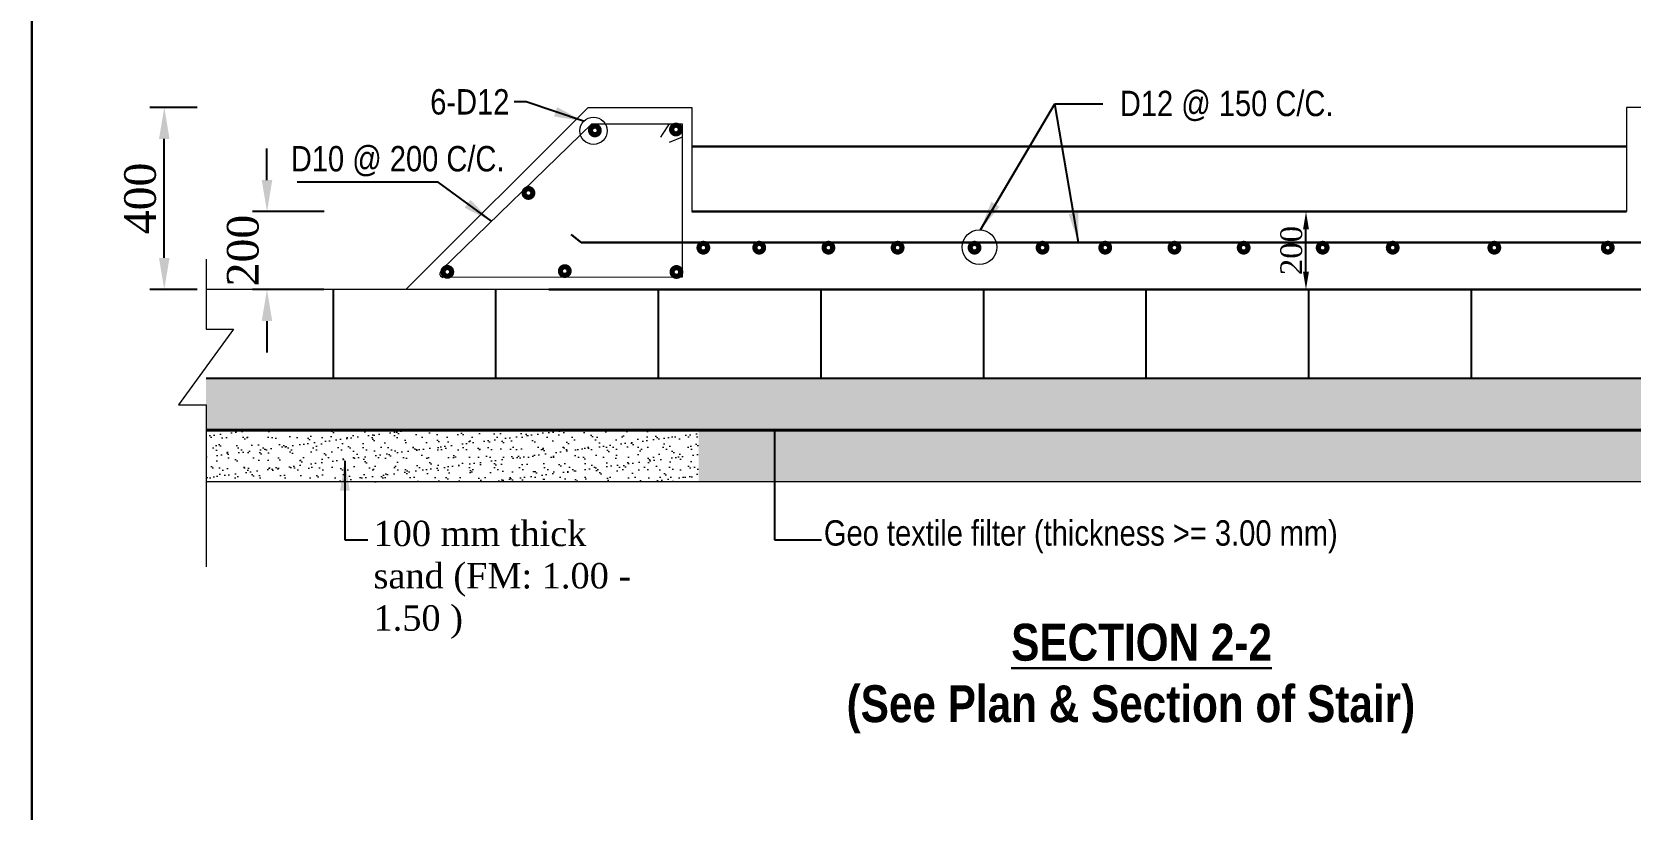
# Model space of a CAD drawing. Header units: metres. Extents: x -1354 to 3686, y -9962 to -7697.
# Drawn here: x 1283.34 to 1323.79, y -8966.53 to -8946.85 of the extents above; entities that cross this region are included whole.
import ezdxf

# ---------------------------------------------------------------- set-up
doc = ezdxf.new("R2010")
doc.units = ezdxf.units.M
doc.layers.add('Blocks', color=11, linetype='Continuous', lineweight=9)
doc.layers.add('Layer1', color=7, linetype='Continuous', lineweight=13)
doc.styles.get("Standard").update_dxf_attribs({"font": 'times.ttf'})
doc.styles.add('TIMES', font='ARIALN.TTF')
doc.dimstyles.get("Standard").update_dxf_attribs({"dimtxt": 0.5, "dimasz": 0.4075, "dimexe": 0.364, "dimexo": 0.219, "dimgap": 0.09, "dimtad": 0, "dimdec": 0, "dimlfac": 1000, "dimzin": 0, "dimdsep": 46, "dimtxsty": 'Standard', "dimcen": 0.09, "dimadec": 0, "dimazin": 0, "dimtfac": 1, "dimtdec": 0, "dimtofl": 0, "dimtmove": 0, "dimatfit": 3, "dimfxl": 1, "dimtolj": 1, "dimtzin": 0, "dimarcsym": 0})
pattern_1 = [(50, (-1603.7449, -8931.0694), (1.2752927, -0.1115736), [0.13335, -1.46685]), (355, (-1603.7449, -8931.0694), (-0.2466998, 1.3373965), [0.10668, -1.17348]), (100.451, (-1603.6386, -8931.0787), (1.0285975, 1.2258168), [0.11333, -1.24663]), (46.1842, (-1603.7449, -8930.7138), (1.8975533, -0.2942963), [0.200025, -2.200275]), (96.6356, (-1603.5868, -8930.7383), (1.6618296, 1.7319789), [0.169995, -1.869945]), (351.184, (-1603.745, -8930.7138), (1.6618322, 1.7319758), [0.16002, -1.76022]), (21, (-1603.5671, -8930.8027), (1.06130416, -0.71585863), [0.13335, -1.46685]), (326, (-1603.5671, -8930.8027), (0.4326142, 1.28931576), [0.10668, -1.17348]), (71.4514, (-1603.4787, -8930.8623), (1.49391544, 0.57346), [0.11333, -1.24663]), (37.5, (-1603.7449, -8931.06936), (0.02162022, 0.59188527), [0, -1.159256, 0, -1.19126, 0, -1.177925]), (7.5, (-1603.7449, -8931.06936), (0.46773764, 0.70126402), [0, -0.679196, 0, -1.132586, 0, -0.448945]), (327.5, (-1604.1414, -8931.06936), (0.94913417, -0.04010121), [0, -0.4445, 0, -1.38684, 0, -1.84023]), (317.5, (-1604.3192, -8931.0694), (1.03690427, 0.17798544), [0, -0.57785, 0, -0.921004, 0, -1.30683])]
pattern_2 = [(37.5, (-1603.7449, -8931.06936), (-0.01280025, 0.39153059), [0, -0.308864, 0, -0.34544, 0, -0.3302]), (7.5, (-1603.7449, -8931.06936), (0.35961863, 0.57346008), [0, -0.166624, 0, -0.278384, 0, -0.10668]), (327.5, (-1603.99484, -8931.06936), (0.632793896, 0.001149748), [0, -0.1016, 0, -0.36576, 0, -0.47752]), (317.5, (-1603.99484, -8931.06936), (0.61084516, 0.17834346), [0, -0.0508, 0, -0.239776, 0, -0.27432])]

# ---------------------------------------------------------------- blocks, each defined once
blk = doc.blocks.new('*D397')
at = {"layer": 'Defpoints', "color": 0, "lineweight": -3}
for p in [(1289.29, -8951.399), (1290.956, -8951.399), (1290.949, -8953.37)]:
    blk.add_point(p, dxfattribs=at)
at = {"layer": 'Layer1', "color": 7, "lineweight": -2}
for p, q in [((1289.29, -8950.599), (1289.29, -8949.799)), ((1289.29, -8954.17), (1289.29, -8954.97))]:
    blk.add_line(p, q, dxfattribs=at)
at = {"layer": 'Layer1', "color": 0, "lineweight": -2}
for p, q in [((1290.737, -8951.399), (1288.926, -8951.399)), ((1290.73, -8953.37), (1288.926, -8953.37))]:
    blk.add_line(p, q, dxfattribs=at)
at = {"layer": 'Layer1', "color": 7, "lineweight": -3}
for points in [[(1289.157, -8950.599), (1289.423, -8950.599), (1289.29, -8951.399)], [(1289.157, -8954.17), (1289.423, -8954.17), (1289.29, -8953.37)]]:
    blk.add_solid(points, dxfattribs=at)
at = {"layer": 'Layer1', "color": 0, "lineweight": 30, "insert": (1288.683, -8952.384), "char_height": 0.8, "attachment_point": 5, "rotation": 90}
blk.add_mtext('\\A1;200', dxfattribs=at)
blk = doc.blocks.new('*D401')
at = {"layer": 'Defpoints', "color": 0, "lineweight": -3}
for p in [(1286.69, -8948.759), (1287.74, -8948.759), (1287.742, -8953.37)]:
    blk.add_point(p, dxfattribs=at)
at = {"layer": 'Layer1', "color": 0, "lineweight": -2}
for p, q in [((1287.521, -8948.759), (1286.326, -8948.759)), ((1287.523, -8953.37), (1286.326, -8953.37))]:
    blk.add_line(p, q, dxfattribs=at)
at = {"layer": 'Layer1', "color": 7, "lineweight": -2}
blk.add_line((1286.69, -8952.57), (1286.69, -8949.559), dxfattribs=at)
at = {"layer": 'Layer1', "color": 7, "lineweight": -3}
for points in [[(1286.556, -8949.559), (1286.823, -8949.559), (1286.69, -8948.759)], [(1286.556, -8952.57), (1286.823, -8952.57), (1286.69, -8953.37)]]:
    blk.add_solid(points, dxfattribs=at)
at = {"layer": 'Layer1', "color": 0, "lineweight": 30, "insert": (1286.083, -8951.064), "char_height": 0.8, "attachment_point": 5, "rotation": 90}
blk.add_mtext('\\A1;400', dxfattribs=at)
blk = doc.blocks.new('*D156')
at = {"layer": 'Defpoints', "color": 0, "lineweight": -3}
for p in [(1315.589, -8951.399), (1316.648, -8951.399), (1316.641, -8953.37)]:
    blk.add_point(p, dxfattribs=at)
at = {"layer": 'Layer1', "color": 0, "lineweight": -2}
for p, q in [((1316.429, -8951.399), (1315.225, -8951.399)), ((1316.422, -8953.37), (1315.225, -8953.37))]:
    blk.add_line(p, q, dxfattribs=at)
at = {"layer": 'Layer1', "color": 7, "lineweight": -2}
blk.add_line((1315.589, -8952.92), (1315.589, -8951.849), dxfattribs=at)
at = {"layer": 'Layer1', "color": 7, "lineweight": -3}
for points in [[(1315.514, -8951.849), (1315.664, -8951.849), (1315.589, -8951.399)], [(1315.514, -8952.92), (1315.664, -8952.92), (1315.589, -8953.37)]]:
    blk.add_solid(points, dxfattribs=at)
at = {"layer": 'Layer1', "color": 0, "lineweight": 30, "insert": (1315.219, -8952.384), "char_height": 0.55, "attachment_point": 5, "rotation": 90}
blk.add_mtext('\\A1;200', dxfattribs=at)
blk = doc.blocks.new('*D271')
at = {"layer": 'Defpoints', "color": 0, "lineweight": -3}
for p in [(1289.29, -8951.399), (1290.956, -8951.399), (1290.949, -8953.37)]:
    blk.add_point(p, dxfattribs=at)
at = {"layer": 'Layer1', "color": 7, "lineweight": -2}
for p, q in [((1289.29, -8950.599), (1289.29, -8949.799)), ((1289.29, -8954.17), (1289.29, -8954.97))]:
    blk.add_line(p, q, dxfattribs=at)
at = {"layer": 'Layer1', "color": 0, "lineweight": -2}
for p, q in [((1290.737, -8951.399), (1288.926, -8951.399)), ((1290.73, -8953.37), (1288.926, -8953.37))]:
    blk.add_line(p, q, dxfattribs=at)
at = {"layer": 'Layer1', "color": 7, "lineweight": -3}
for points in [[(1289.157, -8950.599), (1289.423, -8950.599), (1289.29, -8951.399)], [(1289.157, -8954.17), (1289.423, -8954.17), (1289.29, -8953.37)]]:
    blk.add_solid(points, dxfattribs=at)
at = {"layer": 'Layer1', "color": 0, "lineweight": 30, "insert": (1288.683, -8952.384), "char_height": 0.8, "attachment_point": 5, "rotation": 90}
blk.add_mtext('\\A1;200', dxfattribs=at)
blk = doc.blocks.new('*D276')
at = {"layer": 'Defpoints', "color": 0, "lineweight": -3}
for p in [(1286.69, -8948.759), (1287.74, -8948.759), (1287.742, -8953.37)]:
    blk.add_point(p, dxfattribs=at)
at = {"layer": 'Layer1', "color": 0, "lineweight": -2}
for p, q in [((1287.521, -8948.759), (1286.326, -8948.759)), ((1287.523, -8953.37), (1286.326, -8953.37))]:
    blk.add_line(p, q, dxfattribs=at)
at = {"layer": 'Layer1', "color": 7, "lineweight": -2}
blk.add_line((1286.69, -8952.57), (1286.69, -8949.559), dxfattribs=at)
at = {"layer": 'Layer1', "color": 7, "lineweight": -3}
for points in [[(1286.556, -8949.559), (1286.823, -8949.559), (1286.69, -8948.759)], [(1286.556, -8952.57), (1286.823, -8952.57), (1286.69, -8953.37)]]:
    blk.add_solid(points, dxfattribs=at)
at = {"layer": 'Layer1', "color": 0, "lineweight": 30, "insert": (1286.083, -8951.064), "char_height": 0.8, "attachment_point": 5, "rotation": 90}
blk.add_mtext('\\A1;400', dxfattribs=at)
blk = doc.blocks.new('*D282')
at = {"layer": 'Defpoints', "color": 0, "lineweight": -3}
for p in [(1315.589, -8951.399), (1316.648, -8951.399), (1316.641, -8953.37)]:
    blk.add_point(p, dxfattribs=at)
at = {"layer": 'Layer1', "color": 0, "lineweight": -2}
for p, q in [((1316.429, -8951.399), (1315.225, -8951.399)), ((1316.422, -8953.37), (1315.225, -8953.37))]:
    blk.add_line(p, q, dxfattribs=at)
at = {"layer": 'Layer1', "color": 7, "lineweight": -2}
blk.add_line((1315.589, -8952.92), (1315.589, -8951.849), dxfattribs=at)
at = {"layer": 'Layer1', "color": 7, "lineweight": -3}
for points in [[(1315.514, -8951.849), (1315.664, -8951.849), (1315.589, -8951.399)], [(1315.514, -8952.92), (1315.664, -8952.92), (1315.589, -8953.37)]]:
    blk.add_solid(points, dxfattribs=at)
at = {"layer": 'Layer1', "color": 0, "lineweight": 30, "insert": (1315.219, -8952.384), "char_height": 0.55, "attachment_point": 5, "rotation": 90}
blk.add_mtext('\\A1;200', dxfattribs=at)

msp = doc.modelspace()

# ---------------------------------------------------------------- hatches: boundary and pattern name
at = {"layer": 'Blocks', "lineweight": 9, "ltscale": 0.05}
h = msp.add_hatch(dxfattribs=at)
h.set_pattern_fill('AR-CONC', color=0, scale=0.007, style=0)
h.set_pattern_definition(pattern_1)
h.paths.add_polyline_path([(1335.993745, -8955.628963), (1287.749649, -8955.628963), (1287.749649, -8956.933963), (1335.993745, -8956.933963)])
h = msp.add_hatch(dxfattribs=at)
h.set_pattern_fill('AR-CONC', color=0, scale=0.007, style=0)
h.set_pattern_definition(pattern_1)
h.paths.add_polyline_path([(1335.993745, -8955.628963), (1287.749649, -8955.628963), (1287.749649, -8956.933963), (1335.993745, -8956.933963)])
h = msp.add_hatch(dxfattribs=at)
h.set_pattern_fill('AR-SAND', color=0, scale=0.008, style=0)
h.set_pattern_definition(pattern_2)
h.paths.add_polyline_path([(1287.749649, -8956.933963), (1287.749649, -8958.238963), (1300.218221, -8958.238963), (1300.218221, -8956.933963)])
h = msp.add_hatch(dxfattribs=at)
h.set_pattern_fill('AR-SAND', color=0, scale=0.008, style=0)
h.set_pattern_definition(pattern_2)
h.paths.add_polyline_path([(1287.749649, -8956.933963), (1287.749649, -8958.238963), (1300.218221, -8958.238963), (1300.218221, -8956.933963)])
h = msp.add_hatch(dxfattribs=at)
h.set_pattern_fill('AR-SAND', color=0, scale=0.008, style=0)
h.set_pattern_definition(pattern_2)
h.paths.add_polyline_path([(1335.993745, -8956.933963), (1300.218221, -8956.933963), (1300.218221, -8958.238963), (1335.993745, -8958.238963)])
h = msp.add_hatch(dxfattribs=at)
h.set_pattern_fill('AR-SAND', color=0, scale=0.008, style=0)
h.set_pattern_definition(pattern_2)
h.paths.add_polyline_path([(1335.993745, -8956.933963), (1300.218221, -8956.933963), (1300.218221, -8958.238963), (1335.993745, -8958.238963)])

# ---------------------------------------------------------------- linework, layer by layer
at = {"color": 0, "linetype": 'Continuous', "lineweight": -3, "ltscale": 0.5}
for p, q in [((1290.963019, -8953.369505), (1290.963019, -8955.618664)), ((1290.963019, -8953.369505), (1290.963019, -8955.618664)), ((1295.078187, -8953.369505), (1295.078187, -8955.618664)), ((1295.078187, -8953.369505), (1295.078187, -8955.618664)), ((1299.193355, -8953.369505), (1299.193355, -8955.618664)), ((1299.193355, -8953.369505), (1299.193355, -8955.618664)), ((1303.308523, -8953.369505), (1303.308523, -8955.618664)), ((1303.308523, -8953.369505), (1303.308523, -8955.618664)), ((1307.423691, -8953.369505), (1307.423691, -8955.618664)), ((1307.423691, -8953.369505), (1307.423691, -8955.618664)), ((1311.538858, -8953.369505), (1311.538858, -8955.618664)), ((1311.538858, -8953.369505), (1311.538858, -8955.618664)), ((1315.654026, -8953.369505), (1315.654026, -8955.618664)), ((1315.654026, -8953.369505), (1315.654026, -8955.618664)), ((1319.769194, -8953.369505), (1319.769194, -8955.618664)), ((1319.769194, -8953.369505), (1319.769194, -8955.618664)), ((1287.749649, -8955.618664), (1336.094464, -8955.618664)), ((1287.749649, -8955.618664), (1336.094464, -8955.618664))]:
    msp.add_line(p, q, dxfattribs=at)
at = {"layer": 'Blocks', "color": 0, "lineweight": 13, "ltscale": 0.05}
for p, q in [((1297.417697, -8948.759318), (1292.80751, -8953.369505)), ((1297.417697, -8948.759318), (1292.80751, -8953.369505)), ((1297.417697, -8948.759318), (1300.045697, -8948.759318)), ((1297.417697, -8948.759318), (1300.045697, -8948.759318)), ((1300.045697, -8948.759318), (1300.045697, -8951.398505)), ((1300.045697, -8948.759318), (1300.045697, -8951.398505)), ((1323.697697, -8948.759318), (1323.697697, -8951.398505)), ((1326.325697, -8948.759318), (1323.697697, -8948.759318)), ((1323.697697, -8948.759318), (1323.697697, -8951.398505)), ((1323.697697, -8948.759318), (1323.697697, -8951.398505)), ((1326.325697, -8948.759318), (1323.697697, -8948.759318)), ((1323.697697, -8948.759318), (1323.697697, -8951.398505)), ((1297.515635, -8949.172278), (1293.705079, -8952.869035)), ((1297.515635, -8949.172278), (1293.705079, -8952.869035)), ((1297.515635, -8949.172278), (1299.802697, -8949.172278)), ((1297.515635, -8949.172278), (1299.802697, -8949.172278)), ((1299.802697, -8949.172278), (1299.802697, -8953.06123)), ((1299.802697, -8949.172278), (1299.802697, -8953.06123)), ((1299.802697, -8953.06123), (1293.741832, -8953.065633)), ((1299.802697, -8953.06123), (1293.741832, -8953.065633)), ((1296.794383, -8953.369505), (1287.749649, -8953.369505)), ((1296.794383, -8953.369505), (1287.749649, -8953.369505)), ((1296.427697, -8953.369505), (1335.993745, -8953.369505)), ((1296.427697, -8953.369505), (1335.993745, -8953.369505)), ((1335.993745, -8958.238963), (1287.749649, -8958.238963)), ((1335.993745, -8958.238963), (1287.749649, -8958.238963))]:
    msp.add_line(p, q, dxfattribs=at)
at = {"layer": 'Blocks', "color": 0, "lineweight": 40, "ltscale": 0.05}
msp.add_line((1335.993745, -8956.933963), (1287.749649, -8956.933963), dxfattribs=at)
msp.add_line((1335.993745, -8956.933963), (1287.749649, -8956.933963), dxfattribs=at)
at = {"layer": 'Blocks', "color": 0, "lineweight": 13, "ltscale": 0.05}
for points in [[(1299.471122, -8949.172278), (1299.292328, -8949.448334), (1299.251735, -8949.511008)], [(1299.471122, -8949.172278), (1299.292328, -8949.448334), (1299.251735, -8949.511008)], [(1299.802697, -8949.511008), (1299.471122, -8949.64475)], [(1299.802697, -8949.511008), (1299.471122, -8949.64475)], [(1287.749649, -8952.606074), (1287.749649, -8954.376247), (1288.442194, -8954.376247), (1287.048718, -8956.290114), (1287.749649, -8956.290114), (1287.749649, -8960.395907)], [(1287.749649, -8952.606074), (1287.749649, -8954.376247), (1288.442194, -8954.376247), (1287.048718, -8956.290114), (1287.749649, -8956.290114), (1287.749649, -8960.395907)], [(1293.705079, -8952.869035), (1293.660279, -8952.972675), (1293.679082, -8953.022815), (1293.741832, -8953.065633)], [(1293.705079, -8952.869035), (1293.660279, -8952.972675), (1293.679082, -8953.022815), (1293.741832, -8953.065633)]]:
    msp.add_lwpolyline(points, dxfattribs=at)
for centre, radius in [((1297.556168, -8949.350037), 0.346101), ((1297.556168, -8949.350037), 0.346101), ((1307.323028, -8952.29681), 0.440227), ((1307.323028, -8952.29681), 0.440227)]:
    msp.add_circle(centre, radius, dxfattribs=at)
at = {"layer": 'Layer1', "color": 7, "lineweight": 30}
for p, q in [((1323.697697, -8949.749318), (1300.045697, -8949.749318)), ((1323.697697, -8949.749318), (1300.045697, -8949.749318)), ((1323.697697, -8951.398505), (1300.045697, -8951.398505)), ((1323.697697, -8951.398505), (1300.045697, -8951.398505)), ((1297.238459, -8952.182084), (1296.99024, -8951.975821)), ((1297.238459, -8952.182084), (1296.99024, -8951.975821)), ((1297.238459, -8952.182084), (1326.637888, -8952.182084)), ((1297.238459, -8952.182084), (1326.637888, -8952.182084)), ((1327.315697, -8953.369505), (1296.427697, -8953.369505)), ((1327.315697, -8953.369505), (1296.427697, -8953.369505))]:
    msp.add_line(p, q, dxfattribs=at)
msp.add_lwpolyline([(1370.797996, -8991.143948), (1283.341058, -8991.143948), (1283.341058, -8913.782203), (1394.440138, -8913.782203), (1394.440138, -8974.667138), (1394.440138, -8988.621718), (1394.440138, -8991.143948)], close=True, dxfattribs=at)
msp.add_lwpolyline([(1370.797996, -8991.143948), (1283.341058, -8991.143948), (1283.341058, -8913.782203), (1394.440138, -8913.782203), (1394.440138, -8974.667138), (1394.440138, -8988.621718), (1394.440138, -8991.143948)], close=True, dxfattribs=at)
at = {"layer": 'Layer1', "color": 7, "lineweight": 30, "const_width": 0.218963}
for points in [[(1299.575947, -8949.319085, 1), (1299.707325, -8949.319085, 1)], [(1299.575947, -8949.319085, 1), (1299.707325, -8949.319085, 1)], [(1297.523485, -8949.342216, 1), (1297.654863, -8949.342216, 1)], [(1297.523485, -8949.342216, 1), (1297.654863, -8949.342216, 1)], [(1295.842276, -8950.926371, 1), (1295.973654, -8950.926371, 1)], [(1295.842276, -8950.926371, 1), (1295.973654, -8950.926371, 1)], [(1300.269644, -8952.311995, -1), (1300.401021, -8952.311995, -1)], [(1300.269644, -8952.311995, -1), (1300.401021, -8952.311995, -1)], [(1301.683413, -8952.311995, -1), (1301.814791, -8952.311995, -1)], [(1301.683413, -8952.311995, -1), (1301.814791, -8952.311995, -1)], [(1303.435119, -8952.311995, -1), (1303.566497, -8952.311995, -1)], [(1303.435119, -8952.311995, -1), (1303.566497, -8952.311995, -1)], [(1305.186825, -8952.311995, -1), (1305.318203, -8952.311995, -1)], [(1305.186825, -8952.311995, -1), (1305.318203, -8952.311995, -1)], [(1307.132872, -8952.311995, -1), (1307.26425, -8952.311995, -1)], [(1307.132872, -8952.311995, -1), (1307.26425, -8952.311995, -1)], [(1308.855189, -8952.311995, -1), (1308.986567, -8952.311995, -1)], [(1308.855189, -8952.311995, -1), (1308.986567, -8952.311995, -1)], [(1310.441943, -8952.311995, -1), (1310.573321, -8952.311995, -1)], [(1310.441943, -8952.311995, -1), (1310.573321, -8952.311995, -1)], [(1312.193649, -8952.311995, -1), (1312.325027, -8952.311995, -1)], [(1312.193649, -8952.311995, -1), (1312.325027, -8952.311995, -1)], [(1313.945355, -8952.311995, -1), (1314.076733, -8952.311995, -1)], [(1313.945355, -8952.311995, -1), (1314.076733, -8952.311995, -1)], [(1315.944681, -8952.311995, -1), (1316.076059, -8952.311995, -1)], [(1315.944681, -8952.311995, -1), (1316.076059, -8952.311995, -1)], [(1317.718733, -8952.311995, -1), (1317.850111, -8952.311995, -1)], [(1317.718733, -8952.311995, -1), (1317.850111, -8952.311995, -1)], [(1320.290211, -8952.311995, -1), (1320.421589, -8952.311995, -1)], [(1320.290211, -8952.311995, -1), (1320.421589, -8952.311995, -1)], [(1323.161432, -8952.311995, -1), (1323.29281, -8952.311995, -1)], [(1323.161432, -8952.311995, -1), (1323.29281, -8952.311995, -1)], [(1293.788811, -8952.923546, 1), (1293.920189, -8952.923546, 1)], [(1293.788811, -8952.923546, 1), (1293.920189, -8952.923546, 1)], [(1296.761917, -8952.904386, 1), (1296.893295, -8952.904386, 1)], [(1296.761917, -8952.904386, 1), (1296.893295, -8952.904386, 1)], [(1299.588173, -8952.926995, 1), (1299.719551, -8952.926995, 1)], [(1299.588173, -8952.926995, 1), (1299.719551, -8952.926995, 1)]]:
    msp.add_lwpolyline(points, format="xyb", close=True, dxfattribs=at)

# ---------------------------------------------------------------- texts
at = {"layer": 'Layer1', "color": 7, "lineweight": 30, "attachment_point": 1, "style": 'TIMES'}
for s, insert, char_height, width in [('6-D12', (1293.422393, -8948.297186), 0.6422922, 5.62835096), ('6-D12', (1293.422393, -8948.297186), 0.6422922, 5.62835096), ('D12 @ 150 C/C.', (1310.877043, -8948.337843), 0.6422922, 5.62835096), ('D12 @ 150 C/C.', (1310.877043, -8948.337843), 0.6422922, 5.62835096), ('D10 @ 200 C/C.', (1289.893544, -8949.737091), 0.6422922, 5.62835096), ('D10 @ 200 C/C.', (1289.893544, -8949.737091), 0.6422922, 5.62835096), ('{\\fTimes New Roman|b0|i0|c0|p18;100 mm thick sand (FM: 1.00 - 1.50 )}', (1291.98689, -8959.226474), 0.6422922, 7.3790872), ('{\\fTimes New Roman|b0|i0|c0|p18;100 mm thick sand (FM: 1.00 - 1.50 )}', (1291.98689, -8959.226474), 0.6422922, 7.3790872), ('Geo textile filter (thickness >= 3.00 mm)', (1303.386586, -8959.214561), 0.6422922, 19.45257056), ('Geo textile filter (thickness >= 3.00 mm)', (1303.386586, -8959.214561), 0.6422922, 19.45257056), ('{\\fArial Narrow|b1|i0|c0|p34;                             \\LSECTION 2-2\\P\\l               (See Plan & Section of Stair)}', (1299.498339, -8961.835135), 0.9342432, 29.41431237), ('{\\fArial Narrow|b1|i0|c0|p34;                             \\LSECTION 2-2\\P\\l               (See Plan & Section of Stair)}', (1299.498339, -8961.835135), 0.9342432, 29.41431237)]:
    msp.add_mtext(s, dxfattribs=dict(at, insert=insert, char_height=char_height, width=width))

# ---------------------------------------------------------------- dimensions: what is measured, and where the dimension line sits
at = {"layer": 'Layer1', "color": 7, "lineweight": 30}
for base, p1, p2, text, override, picture, middle in [((1286.689802, -8948.759318), (1287.742055, -8953.369505), (1287.73983, -8948.759318), '400', {"dimtxt": 0.8, "dimasz": 0.8, "dimgap": 0.2, "dimtad": 1, "dimdec": 2, "dimrnd": 0.002, "dimpost": 'm', "dimcen": 0.05, "dimclrd": 7, "dimadec": 1, "dimtdec": 2, "dimfrac": 2}, '*D401', (1286.082881, -8951.064411)), ((1286.689802, -8948.759318), (1287.742055, -8953.369505), (1287.73983, -8948.759318), '400', {"dimtxt": 0.8, "dimasz": 0.8, "dimgap": 0.2, "dimtad": 1, "dimdec": 2, "dimrnd": 0.002, "dimpost": 'm', "dimcen": 0.05, "dimclrd": 7, "dimadec": 1, "dimtdec": 2, "dimfrac": 2}, '*D276', (1286.082881, -8951.064411)), ((1315.58877, -8951.398505), (1316.641023, -8953.369505), (1316.647698, -8951.398505), '200', {"dimtxt": 0.55, "dimasz": 0.45, "dimtad": 1, "dimdec": 2, "dimrnd": 0.002, "dimpost": 'm', "dimcen": 0.05, "dimclrd": 7, "dimadec": 1, "dimtdec": 2, "dimfrac": 2}, '*D156', (1315.219012, -8952.384005)), ((1315.58877, -8951.398505), (1316.641023, -8953.369505), (1316.647698, -8951.398505), '200', {"dimtxt": 0.55, "dimasz": 0.45, "dimtad": 1, "dimdec": 2, "dimrnd": 0.002, "dimpost": 'm', "dimcen": 0.05, "dimclrd": 7, "dimadec": 1, "dimtdec": 2, "dimfrac": 2}, '*D282', (1315.219012, -8952.384005))]:
    dim = msp.add_linear_dim(base=base, p1=p1, p2=p2, angle=270, text=text, dimstyle='Standard', override=override, dxfattribs=at)
    dim.commit()
    dim.dimension.update_dxf_attribs({"geometry": picture, "text_midpoint": middle})
for picture in ['*D397', '*D271']:
    dim = msp.add_linear_dim(base=(1289.289957, -8951.398505), p1=(1290.949132, -8953.369505), p2=(1290.955806, -8951.398505), angle=270, text='200', dimstyle='Standard', override={"dimtxt": 0.8, "dimasz": 0.8, "dimgap": 0.2, "dimtad": 1, "dimdec": 2, "dimrnd": 0.002, "dimpost": 'm', "dimcen": 0.05, "dimclrd": 7, "dimadec": 1, "dimtdec": 2, "dimfrac": 2}, dxfattribs=at)
    dim.commit()
    dim.dimension.update_dxf_attribs({"geometry": picture, "text_midpoint": (1289.289957, -8952.384005), "dimtype": 160})

# ---------------------------------------------------------------- leaders
at = {"layer": 'Layer1', "color": 7, "lineweight": 20}
for points in [[(1297.305312, -8949.11159), (1295.851091, -8948.617367), (1295.543039, -8948.619978)], [(1297.305312, -8949.11159), (1295.851091, -8948.617367), (1295.543039, -8948.619978)], [(1307.347572, -8951.857267), (1309.229379, -8948.668942), (1310.449532, -8948.669259)], [(1307.347572, -8951.857267), (1309.229379, -8948.668942), (1310.449532, -8948.669259)], [(1309.829927, -8952.182084), (1309.229379, -8948.668942), (1310.449532, -8948.669259)], [(1309.829927, -8952.182084), (1309.229379, -8948.668942), (1310.449532, -8948.669259)], [(1294.968705, -8951.643859), (1293.620828, -8950.651623), (1290.057862, -8950.652877)], [(1294.968705, -8951.643859), (1293.620828, -8950.651623), (1290.057862, -8950.652877)], [(1302.138098, -8956.933963), (1302.138098, -8959.711146), (1303.322047, -8959.711146)], [(1302.138098, -8956.933963), (1302.138098, -8959.711146), (1303.322047, -8959.711146)], [(1291.262124, -8957.712873), (1291.262124, -8959.711), (1291.840749, -8959.711)], [(1291.262124, -8957.712873), (1291.262124, -8959.711), (1291.840749, -8959.711)]]:
    msp.add_leader(points, dimstyle='Standard', override={"dimtxt": 0.75, "dimasz": 0.75, "dimdec": 2, "dimrnd": 0.002, "dimpost": 'm', "dimcen": 0.05, "dimclrd": 7, "dimadec": 1, "dimtdec": 2, "dimfrac": 2}, dxfattribs=at)

doc.saveas('drawing.dxf')
